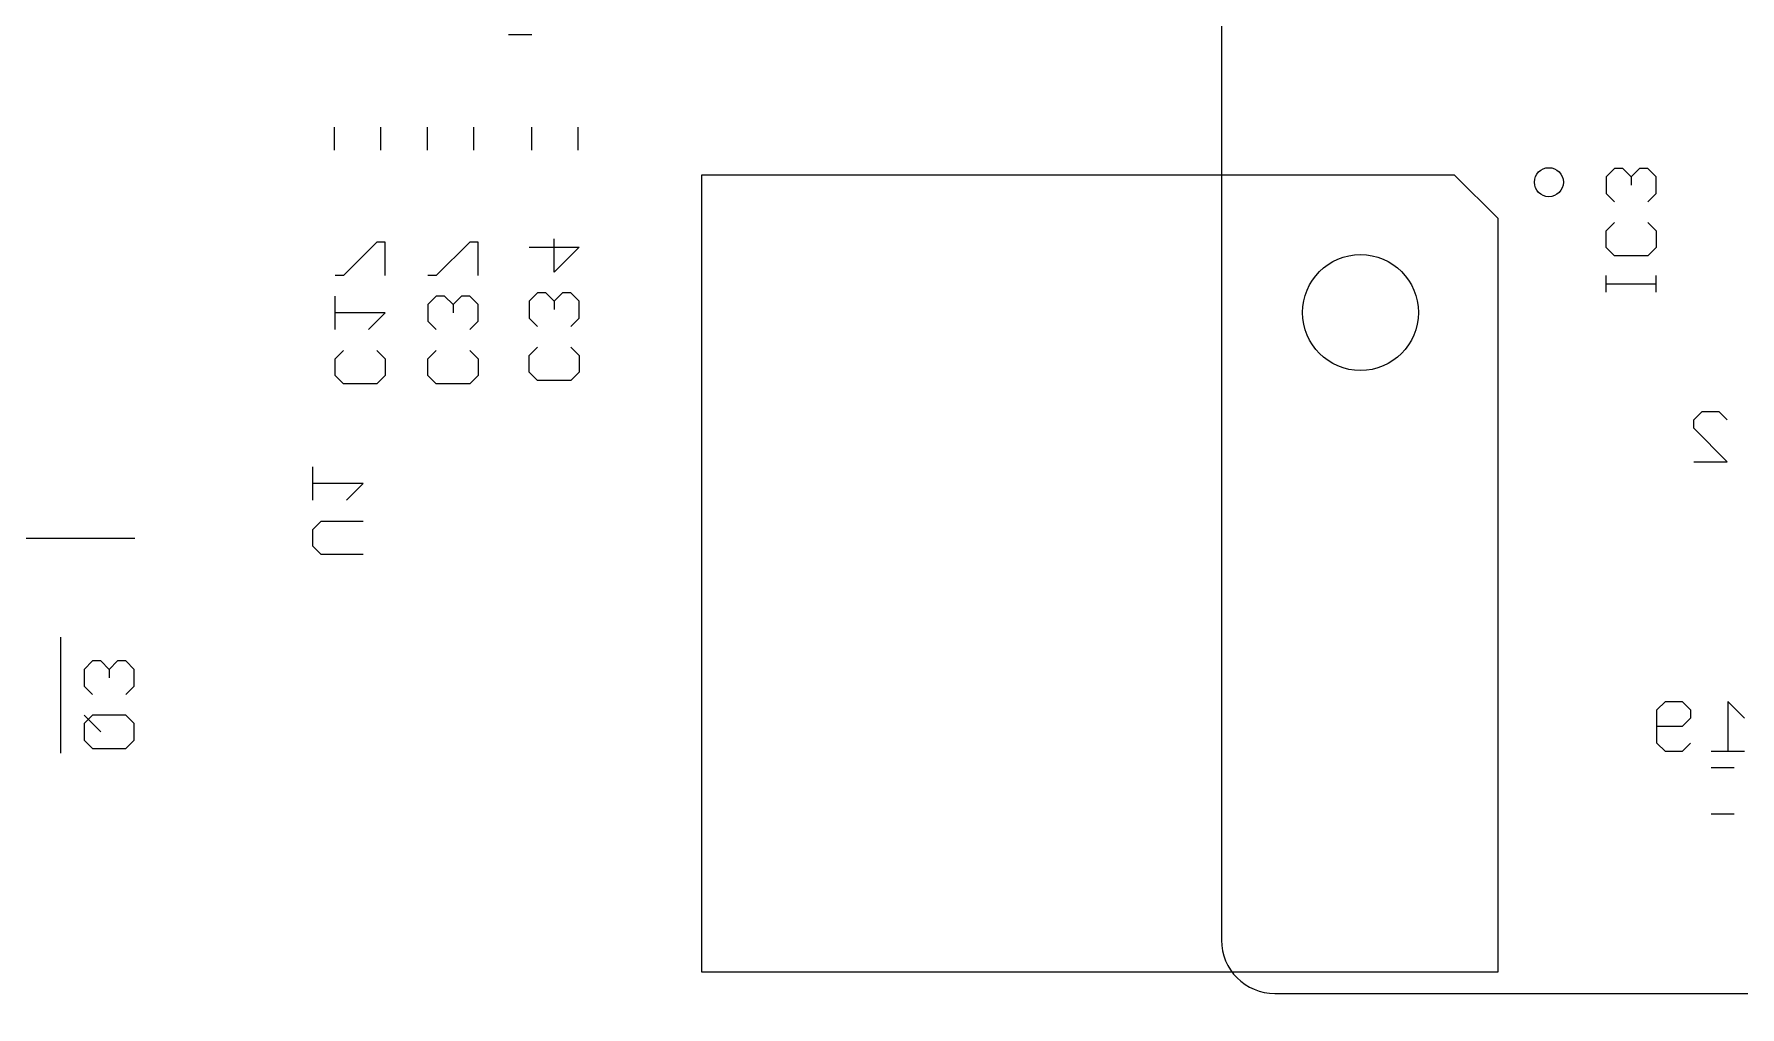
# Model space of a CAD drawing. Header units: millimetres. Extents: x -300 to -177, y 79 to 147.
# Drawn here: x -283.09 to -253.66, y 96.49 to 113.27 of the extents above; entities that cross this region are included whole.
import ezdxf

# ---------------------------------------------------------------- set-up
doc = ezdxf.new("R2010")
doc.units = ezdxf.units.MM
doc.header["$MEASUREMENT"] = 0
doc.layers.add('cut', color=7, linetype='Continuous')
doc.layers.add('reference', color=7, linetype='Continuous')

msp = doc.modelspace()

# ---------------------------------------------------------------- linework, layer by layer
at = {"layer": 'cut', "color": 250, "lineweight": 9}
for points, knots in [([(-197.1254, 145.9896), (-197.1254, 145.9896), (-196.2554, 145.7996), (-196.2554, 145.7996), (-196.2554, 145.7996), (-196.2554, 145.7996), (-195.5054, 145.6396), (-195.5054, 145.6396), (-195.5054, 145.6396), (-195.5054, 145.6396), (-194.3554, 145.3596), (-194.3554, 145.3596), (-194.3554, 145.3596), (-194.3554, 145.3596), (-193.5554, 145.1596), (-193.5554, 145.1596), (-193.5554, 145.1596), (-192.4998, 144.849), (-191.6513, 144.6358), (-190.6654, 144.3496), (-190.6654, 144.3496), (-190.6654, 144.3496), (-189.4954, 143.9796), (-189.4954, 143.9796), (-189.4954, 143.9796), (-189.4954, 143.9796), (-188.5654, 143.6796), (-188.5654, 143.6796), (-188.5654, 143.6796), (-188.5654, 143.6796), (-187.8954, 143.4496), (-187.8954, 143.4496), (-187.8954, 143.4496), (-187.8954, 143.4496), (-187.3354, 143.2596), (-187.3354, 143.2596), (-187.3354, 143.2596), (-186.4341, 142.9285), (-185.1783, 142.4534), (-184.3154, 142.1096), (-184.3154, 142.1096), (-184.3154, 142.1096), (-183.7054, 141.8596), (-183.7054, 141.8596), (-183.7054, 141.8596), (-183.7054, 141.8596), (-182.8354, 141.4896), (-182.8354, 141.4896), (-182.8354, 141.4896), (-182.8354, 141.4896), (-181.8254, 141.0496), (-181.8254, 141.0496), (-181.8254, 141.0496), (-181.8254, 141.0496), (-180.9854, 140.6696), (-180.9854, 140.6696), (-180.9854, 140.6696), (-180.6379, 140.5092), (-178.9287, 139.6762), (-178.9117, 139.6665), (-178.9117, 139.6665), (-177.959, 139.1488), (-177.3314, 138.1622), (-177.3054, 137.0696), (-177.3054, 137.0696), (-177.3054, 137.0696), (-177.3055, 88.4696), (-177.3055, 88.4696), (-177.3055, 88.4696), (-177.3055, 83.499), (-181.3349, 79.4696), (-186.3054, 79.4696), (-186.3054, 79.4696), (-186.3054, 79.4696), (-276.0913, 79.4696), (-276.0913, 79.4696), (-276.0913, 79.4696), (-276.3565, 79.4696), (-276.6108, 79.575), (-276.7984, 79.7625), (-276.7984, 79.7625), (-276.7984, 79.7625), (-276.9125, 79.8767), (-276.9125, 79.8767), (-276.9125, 79.8767), (-277.1001, 80.0642), (-277.3544, 80.1696), (-277.6197, 80.1696), (-277.6197, 80.1696), (-277.6197, 80.1696), (-285.9913, 80.1696), (-285.9913, 80.1696), (-285.9913, 80.1696), (-286.2565, 80.1696), (-286.5108, 80.0642), (-286.6984, 79.8767), (-286.6984, 79.8767), (-286.6984, 79.8767), (-286.8125, 79.7625), (-286.8125, 79.7625), (-286.8125, 79.7625), (-287.0001, 79.575), (-287.2544, 79.4696), (-287.5197, 79.4696), (-287.5197, 79.4696), (-287.5197, 79.4696), (-287.9055, 79.4696), (-287.9055, 79.4696), (-287.9055, 79.4696), (-290.2924, 79.4696), (-292.5816, 80.4178), (-294.2694, 82.1056), (-294.2694, 82.1056), (-295.9572, 83.7935), (-296.9055, 86.0827), (-296.9055, 88.4696), (-296.9055, 88.4696), (-296.9055, 88.4696), (-296.9054, 137.0697), (-296.9054, 137.0697), (-296.9054, 137.0697), (-296.8795, 138.1622), (-296.2519, 139.1554), (-295.2992, 139.6665), (-295.2992, 139.6665), (-294.1017, 140.3089), (-293.8755, 140.3696), (-293.2255, 140.6696), (-293.2255, 140.6696), (-293.2255, 140.6696), (-292.3855, 141.0496), (-292.3855, 141.0496), (-292.3855, 141.0496), (-292.3855, 141.0496), (-291.3755, 141.4896), (-291.3755, 141.4896), (-291.3755, 141.4896), (-291.3755, 141.4896), (-290.5055, 141.8596), (-290.5055, 141.8596), (-290.5055, 141.8596), (-290.5055, 141.8596), (-289.8955, 142.1096), (-289.8955, 142.1096), (-289.8955, 142.1096), (-289.0049, 142.4644), (-287.8148, 142.9145), (-286.8755, 143.2596), (-286.8755, 143.2596), (-286.8755, 143.2596), (-286.3155, 143.4496), (-286.3155, 143.4496), (-286.3155, 143.4496), (-286.3155, 143.4496), (-285.6455, 143.6796), (-285.6455, 143.6796), (-285.6455, 143.6796), (-285.6455, 143.6796), (-284.7155, 143.9796), (-284.7155, 143.9796), (-284.7155, 143.9796), (-284.7155, 143.9796), (-283.5455, 144.3496), (-283.5455, 144.3496), (-283.5455, 144.3496), (-282.5597, 144.6358), (-281.7105, 144.8493), (-280.6555, 145.1596), (-280.6555, 145.1596), (-280.6555, 145.1596), (-279.8555, 145.3596), (-279.8555, 145.3596), (-279.8555, 145.3596), (-279.8555, 145.3596), (-278.7055, 145.6396), (-278.7055, 145.6396), (-278.7055, 145.6396), (-278.7055, 145.6396), (-277.9555, 145.7996), (-277.9555, 145.7996), (-277.9555, 145.7996), (-277.9555, 145.7996), (-277.0855, 145.9896), (-277.0855, 145.9896), (-277.0855, 145.9896), (-276.4395, 146.1317), (-274.7135, 146.4389), (-273.9055, 146.5696), (-273.9055, 146.5696), (-273.9055, 146.5696), (-272.9855, 146.7096), (-272.9855, 146.7096), (-272.9855, 146.7096), (-272.9855, 146.7096), (-272.1055, 146.8396), (-272.1055, 146.8396), (-272.1055, 146.8396), (-272.1055, 146.8396), (-270.9155, 146.9896), (-270.9155, 146.9896), (-270.9155, 146.9896), (-269.7953, 147.1262), (-268.5842, 147.2062), (-267.3855, 147.3296), (-267.3855, 147.3296), (-267.3855, 147.3296), (-266.4855, 147.3896), (-266.4855, 147.3896), (-266.4855, 147.3896), (-266.4855, 147.3896), (-264.9055, 147.4696), (-264.9055, 147.4696), (-264.9055, 147.4696), (-264.9055, 147.4696), (-262.6055, 147.4696), (-262.6055, 147.4696), (-262.6055, 147.4696), (-261.8098, 147.4696), (-261.0467, 147.1535), (-260.4841, 146.5909), (-260.4841, 146.5909), (-259.9215, 146.0283), (-259.6055, 145.2652), (-259.6055, 144.4696), (-259.6055, 144.4696), (-259.6055, 143.9922), (-259.4158, 143.5344), (-259.0782, 143.1968), (-259.0782, 143.1968), (-258.7407, 142.8592), (-258.2828, 142.6696), (-257.8055, 142.6696), (-257.8055, 142.6696), (-257.8055, 142.6696), (-216.4054, 142.6696), (-216.4054, 142.6696), (-216.4054, 142.6696), (-215.4113, 142.6696), (-214.6055, 143.4755), (-214.6054, 144.4696), (-214.6054, 144.4696), (-214.6054, 145.2652), (-214.2894, 146.0283), (-213.7268, 146.5909), (-213.7268, 146.5909), (-213.1642, 147.1535), (-212.4011, 147.4696), (-211.6054, 147.4696), (-211.6054, 147.4696), (-211.6054, 147.4696), (-209.3054, 147.4696), (-209.3054, 147.4696), (-209.3054, 147.4696), (-209.3054, 147.4696), (-207.7254, 147.3896), (-207.7254, 147.3896), (-207.7254, 147.3896), (-207.7254, 147.3896), (-206.8254, 147.3296), (-206.8254, 147.3296), (-206.8254, 147.3296), (-205.6281, 147.2065), (-204.4149, 147.1261), (-203.2954, 146.9896), (-203.2954, 146.9896), (-203.2954, 146.9896), (-202.1054, 146.8396), (-202.1054, 146.8396), (-202.1054, 146.8396), (-202.1054, 146.8396), (-201.2254, 146.7096), (-201.2254, 146.7096), (-201.2254, 146.7096), (-201.2254, 146.7096), (-200.3054, 146.5696), (-200.3054, 146.5696), (-200.3054, 146.5696), (-199.4976, 146.4389), (-197.771, 146.1316), (-197.1254, 145.9896)], [0, 0, 0, 0, 0.0140845, 0.0140845, 0.0140845, 0.0140845, 0.028169, 0.028169, 0.028169, 0.028169, 0.0422535, 0.0422535, 0.0422535, 0.0422535, 0.056338, 0.056338, 0.056338, 0.056338, 0.0704225, 0.0704225, 0.0704225, 0.0704225, 0.084507, 0.084507, 0.084507, 0.084507, 0.0985915, 0.0985915, 0.0985915, 0.0985915, 0.1126761, 0.1126761, 0.1126761, 0.1126761, 0.1267606, 0.1267606, 0.1267606, 0.1267606, 0.1408451, 0.1408451, 0.1408451, 0.1408451, 0.1549296, 0.1549296, 0.1549296, 0.1549296, 0.1690141, 0.1690141, 0.1690141, 0.1690141, 0.1830986, 0.1830986, 0.1830986, 0.1830986, 0.1971831, 0.1971831, 0.1971831, 0.1971831, 0.2112676, 0.2112676, 0.2112676, 0.2112676, 0.2253521, 0.2253521, 0.2253521, 0.2253521, 0.2394366, 0.2394366, 0.2394366, 0.2394366, 0.2535211, 0.2535211, 0.2535211, 0.2535211, 0.2676056, 0.2676056, 0.2676056, 0.2676056, 0.2816901, 0.2816901, 0.2816901, 0.2816901, 0.2957746, 0.2957746, 0.2957746, 0.2957746, 0.3098592, 0.3098592, 0.3098592, 0.3098592, 0.3239437, 0.3239437, 0.3239437, 0.3239437, 0.3380282, 0.3380282, 0.3380282, 0.3380282, 0.3521127, 0.3521127, 0.3521127, 0.3521127, 0.3661972, 0.3661972, 0.3661972, 0.3661972, 0.3802817, 0.3802817, 0.3802817, 0.3802817, 0.3943662, 0.3943662, 0.3943662, 0.3943662, 0.4084507, 0.4084507, 0.4084507, 0.4084507, 0.4225352, 0.4225352, 0.4225352, 0.4225352, 0.4366197, 0.4366197, 0.4366197, 0.4366197, 0.4507042, 0.4507042, 0.4507042, 0.4507042, 0.4647887, 0.4647887, 0.4647887, 0.4647887, 0.4788732, 0.4788732, 0.4788732, 0.4788732, 0.4929577, 0.4929577, 0.4929577, 0.4929577, 0.5070423, 0.5070423, 0.5070423, 0.5070423, 0.5211268, 0.5211268, 0.5211268, 0.5211268, 0.5352113, 0.5352113, 0.5352113, 0.5352113, 0.5492958, 0.5492958, 0.5492958, 0.5492958, 0.5633803, 0.5633803, 0.5633803, 0.5633803, 0.5774648, 0.5774648, 0.5774648, 0.5774648, 0.5915493, 0.5915493, 0.5915493, 0.5915493, 0.6056338, 0.6056338, 0.6056338, 0.6056338, 0.6197183, 0.6197183, 0.6197183, 0.6197183, 0.6338028, 0.6338028, 0.6338028, 0.6338028, 0.6478873, 0.6478873, 0.6478873, 0.6478873, 0.6619718, 0.6619718, 0.6619718, 0.6619718, 0.6760563, 0.6760563, 0.6760563, 0.6760563, 0.6901408, 0.6901408, 0.6901408, 0.6901408, 0.7042254, 0.7042254, 0.7042254, 0.7042254, 0.7183099, 0.7183099, 0.7183099, 0.7183099, 0.7323944, 0.7323944, 0.7323944, 0.7323944, 0.7464789, 0.7464789, 0.7464789, 0.7464789, 0.7605634, 0.7605634, 0.7605634, 0.7605634, 0.7746479, 0.7746479, 0.7746479, 0.7746479, 0.7887324, 0.7887324, 0.7887324, 0.7887324, 0.8028169, 0.8028169, 0.8028169, 0.8028169, 0.8169014, 0.8169014, 0.8169014, 0.8169014, 0.8309859, 0.8309859, 0.8309859, 0.8309859, 0.8450704, 0.8450704, 0.8450704, 0.8450704, 0.8591549, 0.8591549, 0.8591549, 0.8591549, 0.8732394, 0.8732394, 0.8732394, 0.8732394, 0.8873239, 0.8873239, 0.8873239, 0.8873239, 0.9014085, 0.9014085, 0.9014085, 0.9014085, 0.915493, 0.915493, 0.915493, 0.915493, 0.9295775, 0.9295775, 0.9295775, 0.9295775, 0.943662, 0.943662, 0.943662, 0.943662, 0.9577465, 0.9577465, 0.9577465, 0.9577465, 0.971831, 0.971831, 0.971831, 0.971831, 1, 1, 1, 1]), ([(-212.6295, 138.2195), (-212.6295, 138.2195), (-212.2813, 138.2195), (-212.2813, 138.2195), (-212.2813, 138.2195), (-211.9095, 138.2195), (-211.6054, 137.9154), (-211.6054, 137.5436), (-211.6054, 137.5436), (-211.6054, 137.5436), (-211.6054, 129.4883), (-211.6054, 129.4883), (-211.6054, 129.4883), (-211.6054, 129.4583), (-211.6075, 129.4287), (-211.6113, 129.3997), (-211.6113, 129.3997), (-211.6075, 129.3657), (-211.6054, 129.3312), (-211.6054, 129.2963), (-211.6054, 129.2963), (-211.6054, 129.2963), (-211.6054, 97.6427), (-211.6054, 97.6427), (-211.6054, 97.6427), (-211.6054, 97.1349), (-212.0208, 96.7195), (-212.5286, 96.7195), (-212.5286, 96.7195), (-212.5286, 96.7195), (-261.6822, 96.7195), (-261.6822, 96.7195), (-261.6822, 96.7195), (-262.19, 96.7195), (-262.6054, 97.1349), (-262.6054, 97.6427), (-262.6054, 97.6427), (-262.6054, 97.6427), (-262.6054, 129.2963), (-262.6054, 129.2963), (-262.6054, 129.2963), (-262.6054, 129.8041), (-262.19, 130.2195), (-261.6822, 130.2195), (-261.6822, 130.2195), (-261.6822, 130.2195), (-213.3054, 130.2195), (-213.3054, 130.2195), (-213.3054, 130.2195), (-213.3054, 130.2195), (-213.3054, 137.5436), (-213.3054, 137.5436), (-213.3054, 137.5436), (-213.3054, 137.9154), (-213.0013, 138.2195), (-212.6295, 138.2195)], [0, 0, 0, 0, 0.0666667, 0.0666667, 0.0666667, 0.0666667, 0.1333333, 0.1333333, 0.1333333, 0.1333333, 0.2, 0.2, 0.2, 0.2, 0.2666667, 0.2666667, 0.2666667, 0.2666667, 0.3333333, 0.3333333, 0.3333333, 0.3333333, 0.4, 0.4, 0.4, 0.4, 0.4666667, 0.4666667, 0.4666667, 0.4666667, 0.5333333, 0.5333333, 0.5333333, 0.5333333, 0.6, 0.6, 0.6, 0.6, 0.6666667, 0.6666667, 0.6666667, 0.6666667, 0.7333333, 0.7333333, 0.7333333, 0.7333333, 0.8, 0.8, 0.8, 0.8, 0.8666667, 0.8666667, 0.8666667, 0.8666667, 1, 1, 1, 1])]:
    msp.add_open_spline(points, degree=3, knots=knots, dxfattribs=at)
at = {"layer": 'reference', "color": 242, "lineweight": 9}
for points in [[(-274.9055, 113.2696), (-274.9055, 113.2696), (-274.5055, 113.2696), (-274.5055, 113.2696)], [(-277.9055, 111.2696), (-277.9055, 111.2696), (-277.9055, 111.6696), (-277.9055, 111.6696)], [(-277.1055, 111.2696), (-277.1055, 111.2696), (-277.1055, 111.6696), (-277.1055, 111.6696)], [(-276.3055, 111.2696), (-276.3055, 111.2696), (-276.3055, 111.6696), (-276.3055, 111.6696)], [(-275.5055, 111.2696), (-275.5055, 111.2696), (-275.5055, 111.6696), (-275.5055, 111.6696)], [(-274.5055, 111.2696), (-274.5055, 111.2696), (-274.5055, 111.6696), (-274.5055, 111.6696)], [(-273.7055, 111.2696), (-273.7055, 111.2696), (-273.7055, 111.6696), (-273.7055, 111.6696)], [(-255.8222, 110.9582), (-255.8222, 110.9582), (-255.9663, 110.8142), (-255.9663, 110.8142)], [(-255.6782, 110.9582), (-255.6782, 110.9582), (-255.8222, 110.9582), (-255.8222, 110.9582)], [(-255.5341, 110.8142), (-255.5341, 110.8142), (-255.6782, 110.9582), (-255.6782, 110.9582)], [(-255.3901, 110.9582), (-255.3901, 110.9582), (-255.5341, 110.8142), (-255.5341, 110.8142)], [(-255.246, 110.9582), (-255.246, 110.9582), (-255.3901, 110.9582), (-255.3901, 110.9582)], [(-255.1018, 110.8142), (-255.1018, 110.8142), (-255.246, 110.9582), (-255.246, 110.9582)], [(-271.5785, 110.8426), (-271.5785, 110.8426), (-271.5785, 97.0966), (-271.5785, 97.0966)], [(-258.5825, 110.8426), (-258.5825, 110.8426), (-271.5785, 110.8426), (-271.5785, 110.8426)], [(-257.8325, 110.0926), (-257.8325, 110.0926), (-258.5825, 110.8426), (-258.5825, 110.8426)], [(-255.9663, 110.8142), (-255.9663, 110.8142), (-255.9663, 110.5261), (-255.9663, 110.5261)], [(-255.5341, 110.8142), (-255.5341, 110.8142), (-255.5341, 110.6701), (-255.5341, 110.6701)], [(-255.1018, 110.5261), (-255.1018, 110.5261), (-255.1018, 110.8142), (-255.1018, 110.8142)], [(-255.9663, 110.5261), (-255.9663, 110.5261), (-255.8222, 110.382), (-255.8222, 110.382)], [(-255.246, 110.382), (-255.246, 110.382), (-255.1018, 110.5261), (-255.1018, 110.5261)], [(-257.8325, 97.0966), (-257.8325, 97.0966), (-257.8325, 110.0926), (-257.8325, 110.0926)], [(-255.9663, 109.8787), (-255.9663, 109.8787), (-255.8222, 110.0227), (-255.8222, 110.0227)], [(-255.9663, 109.5905), (-255.9663, 109.5905), (-255.9663, 109.8787), (-255.9663, 109.8787)], [(-255.246, 110.0227), (-255.246, 110.0227), (-255.1018, 109.8787), (-255.1018, 109.8787)], [(-255.1018, 109.8787), (-255.1018, 109.8787), (-255.1018, 109.5905), (-255.1018, 109.5905)], [(-277.175, 109.6865), (-277.175, 109.6865), (-277.7512, 109.1103), (-277.7512, 109.1103)], [(-277.031, 109.6865), (-277.031, 109.6865), (-277.175, 109.6865), (-277.175, 109.6865)], [(-277.031, 109.1103), (-277.031, 109.1103), (-277.031, 109.6865), (-277.031, 109.6865)], [(-275.575, 109.6865), (-275.575, 109.6865), (-276.1512, 109.1103), (-276.1512, 109.1103)], [(-275.431, 109.6865), (-275.431, 109.6865), (-275.575, 109.6865), (-275.575, 109.6865)], [(-275.431, 109.1103), (-275.431, 109.1103), (-275.431, 109.6865), (-275.431, 109.6865)], [(-274.5478, 109.5994), (-274.5478, 109.5994), (-273.6835, 109.5994), (-273.6835, 109.5994)], [(-274.1156, 109.1673), (-274.1156, 109.1673), (-274.1156, 109.7435), (-274.1156, 109.7435)], [(-273.6835, 109.5994), (-273.6835, 109.5994), (-274.1156, 109.1673), (-274.1156, 109.1673)], [(-255.8222, 109.4465), (-255.8222, 109.4465), (-255.9663, 109.5905), (-255.9663, 109.5905)], [(-255.1018, 109.5905), (-255.1018, 109.5905), (-255.246, 109.4465), (-255.246, 109.4465)], [(-255.246, 109.4465), (-255.246, 109.4465), (-255.8222, 109.4465), (-255.8222, 109.4465)], [(-277.7512, 109.1103), (-277.7512, 109.1103), (-277.8953, 109.1103), (-277.8953, 109.1103)], [(-276.1512, 109.1103), (-276.1512, 109.1103), (-276.2953, 109.1103), (-276.2953, 109.1103)], [(-255.9663, 108.8228), (-255.9663, 108.8228), (-255.9663, 109.1109), (-255.9663, 109.1109)], [(-255.9663, 108.9669), (-255.9663, 108.9669), (-255.1018, 108.9669), (-255.1018, 108.9669)], [(-255.1018, 108.8228), (-255.1018, 108.8228), (-255.1018, 109.1109), (-255.1018, 109.1109)], [(-277.8953, 108.1748), (-277.8953, 108.1748), (-277.8953, 108.751), (-277.8953, 108.751)], [(-276.1512, 108.751), (-276.1512, 108.751), (-276.2953, 108.6069), (-276.2953, 108.6069)], [(-276.2953, 108.6069), (-276.2953, 108.6069), (-276.2953, 108.3188), (-276.2953, 108.3188)], [(-276.0072, 108.751), (-276.0072, 108.751), (-276.1512, 108.751), (-276.1512, 108.751)], [(-275.8631, 108.6069), (-275.8631, 108.6069), (-276.0072, 108.751), (-276.0072, 108.751)], [(-275.7191, 108.751), (-275.7191, 108.751), (-275.8631, 108.6069), (-275.8631, 108.6069)], [(-275.8631, 108.6069), (-275.8631, 108.6069), (-275.8631, 108.4629), (-275.8631, 108.4629)], [(-275.575, 108.751), (-275.575, 108.751), (-275.7191, 108.751), (-275.7191, 108.751)], [(-275.431, 108.6069), (-275.431, 108.6069), (-275.575, 108.751), (-275.575, 108.751)], [(-275.431, 108.3188), (-275.431, 108.3188), (-275.431, 108.6069), (-275.431, 108.6069)], [(-274.4038, 108.808), (-274.4038, 108.808), (-274.5478, 108.6639), (-274.5478, 108.6639)], [(-274.5478, 108.6639), (-274.5478, 108.6639), (-274.5478, 108.3758), (-274.5478, 108.3758)], [(-274.2597, 108.808), (-274.2597, 108.808), (-274.4038, 108.808), (-274.4038, 108.808)], [(-274.1156, 108.6639), (-274.1156, 108.6639), (-274.2597, 108.808), (-274.2597, 108.808)], [(-273.9716, 108.808), (-273.9716, 108.808), (-274.1156, 108.6639), (-274.1156, 108.6639)], [(-274.1156, 108.6639), (-274.1156, 108.6639), (-274.1156, 108.5199), (-274.1156, 108.5199)], [(-273.8275, 108.808), (-273.8275, 108.808), (-273.9716, 108.808), (-273.9716, 108.808)], [(-273.6835, 108.6639), (-273.6835, 108.6639), (-273.8275, 108.808), (-273.8275, 108.808)], [(-273.6835, 108.3758), (-273.6835, 108.3758), (-273.6835, 108.6639), (-273.6835, 108.6639)], [(-277.031, 108.4629), (-277.031, 108.4629), (-277.8953, 108.4629), (-277.8953, 108.4629)], [(-277.3191, 108.1748), (-277.3191, 108.1748), (-277.031, 108.4629), (-277.031, 108.4629)], [(-276.2953, 108.3188), (-276.2953, 108.3188), (-276.1512, 108.1748), (-276.1512, 108.1748)], [(-275.575, 108.1748), (-275.575, 108.1748), (-275.431, 108.3188), (-275.431, 108.3188)], [(-274.5478, 108.3758), (-274.5478, 108.3758), (-274.4038, 108.2318), (-274.4038, 108.2318)], [(-273.8275, 108.2318), (-273.8275, 108.2318), (-273.6835, 108.3758), (-273.6835, 108.3758)], [(-277.8953, 107.6714), (-277.8953, 107.6714), (-277.7512, 107.8155), (-277.7512, 107.8155)], [(-277.175, 107.8155), (-277.175, 107.8155), (-277.031, 107.6714), (-277.031, 107.6714)], [(-276.2953, 107.6714), (-276.2953, 107.6714), (-276.1512, 107.8155), (-276.1512, 107.8155)], [(-275.575, 107.8155), (-275.575, 107.8155), (-275.431, 107.6714), (-275.431, 107.6714)], [(-274.5478, 107.7284), (-274.5478, 107.7284), (-274.4038, 107.8725), (-274.4038, 107.8725)], [(-274.5478, 107.4403), (-274.5478, 107.4403), (-274.5478, 107.7284), (-274.5478, 107.7284)], [(-273.8275, 107.8725), (-273.8275, 107.8725), (-273.6835, 107.7284), (-273.6835, 107.7284)], [(-273.6835, 107.7284), (-273.6835, 107.7284), (-273.6835, 107.4403), (-273.6835, 107.4403)], [(-277.8953, 107.3833), (-277.8953, 107.3833), (-277.8953, 107.6714), (-277.8953, 107.6714)], [(-277.031, 107.6714), (-277.031, 107.6714), (-277.031, 107.3833), (-277.031, 107.3833)], [(-276.2953, 107.3833), (-276.2953, 107.3833), (-276.2953, 107.6714), (-276.2953, 107.6714)], [(-275.431, 107.6714), (-275.431, 107.6714), (-275.431, 107.3833), (-275.431, 107.3833)], [(-274.4038, 107.2962), (-274.4038, 107.2962), (-274.5478, 107.4403), (-274.5478, 107.4403)], [(-273.6835, 107.4403), (-273.6835, 107.4403), (-273.8275, 107.2962), (-273.8275, 107.2962)], [(-277.7512, 107.2392), (-277.7512, 107.2392), (-277.8953, 107.3833), (-277.8953, 107.3833)], [(-277.175, 107.2392), (-277.175, 107.2392), (-277.7512, 107.2392), (-277.7512, 107.2392)], [(-277.031, 107.3833), (-277.031, 107.3833), (-277.175, 107.2392), (-277.175, 107.2392)], [(-276.1512, 107.2392), (-276.1512, 107.2392), (-276.2953, 107.3833), (-276.2953, 107.3833)], [(-275.575, 107.2392), (-275.575, 107.2392), (-276.1512, 107.2392), (-276.1512, 107.2392)], [(-275.431, 107.3833), (-275.431, 107.3833), (-275.575, 107.2392), (-275.575, 107.2392)], [(-273.8275, 107.2962), (-273.8275, 107.2962), (-274.4038, 107.2962), (-274.4038, 107.2962)], [(-254.454, 106.6166), (-254.454, 106.6166), (-254.3099, 106.7606), (-254.3099, 106.7606)], [(-254.454, 106.4725), (-254.454, 106.4725), (-254.454, 106.6166), (-254.454, 106.6166)], [(-254.3099, 106.7606), (-254.3099, 106.7606), (-254.0218, 106.7606), (-254.0218, 106.7606)], [(-254.0218, 106.7606), (-254.0218, 106.7606), (-253.8777, 106.6166), (-253.8777, 106.6166)], [(-253.8777, 105.8963), (-253.8777, 105.8963), (-254.454, 106.4725), (-254.454, 106.4725)], [(-278.2793, 105.2313), (-278.2793, 105.2313), (-278.2793, 105.8075), (-278.2793, 105.8075)], [(-254.454, 105.8963), (-254.454, 105.8963), (-253.8777, 105.8963), (-253.8777, 105.8963)], [(-277.415, 105.5194), (-277.415, 105.5194), (-278.2793, 105.5194), (-278.2793, 105.5194)], [(-277.7031, 105.2313), (-277.7031, 105.2313), (-277.415, 105.5194), (-277.415, 105.5194)], [(-278.2793, 104.728), (-278.2793, 104.728), (-278.1352, 104.872), (-278.1352, 104.872)], [(-278.1352, 104.872), (-278.1352, 104.872), (-277.415, 104.872), (-277.415, 104.872)], [(-281.3555, 104.5696), (-281.3555, 104.5696), (-288.3555, 104.5696), (-288.3555, 104.5696)], [(-278.2793, 104.4399), (-278.2793, 104.4399), (-278.2793, 104.728), (-278.2793, 104.728)], [(-278.1352, 104.2958), (-278.1352, 104.2958), (-278.2793, 104.4399), (-278.2793, 104.4399)], [(-277.415, 104.2958), (-277.415, 104.2958), (-278.1352, 104.2958), (-278.1352, 104.2958)], [(-282.6305, 100.8696), (-282.6305, 100.8696), (-282.6305, 102.8696), (-282.6305, 102.8696)], [(-282.0852, 102.4576), (-282.0852, 102.4576), (-282.2293, 102.3135), (-282.2293, 102.3135)], [(-281.9412, 102.4576), (-281.9412, 102.4576), (-282.0852, 102.4576), (-282.0852, 102.4576)], [(-281.7971, 102.3135), (-281.7971, 102.3135), (-281.9412, 102.4576), (-281.9412, 102.4576)], [(-281.6531, 102.4576), (-281.6531, 102.4576), (-281.7971, 102.3135), (-281.7971, 102.3135)], [(-281.509, 102.4576), (-281.509, 102.4576), (-281.6531, 102.4576), (-281.6531, 102.4576)], [(-281.365, 102.3135), (-281.365, 102.3135), (-281.509, 102.4576), (-281.509, 102.4576)], [(-282.2293, 102.3135), (-282.2293, 102.3135), (-282.2293, 102.0254), (-282.2293, 102.0254)], [(-281.7971, 102.3135), (-281.7971, 102.3135), (-281.7971, 102.1694), (-281.7971, 102.1694)], [(-281.365, 102.0254), (-281.365, 102.0254), (-281.365, 102.3135), (-281.365, 102.3135)], [(-282.2293, 102.0254), (-282.2293, 102.0254), (-282.0852, 101.8813), (-282.0852, 101.8813)], [(-281.509, 101.8813), (-281.509, 101.8813), (-281.365, 102.0254), (-281.365, 102.0254)], [(-255.09, 101.6146), (-255.09, 101.6146), (-254.9459, 101.7586), (-254.9459, 101.7586)], [(-255.09, 101.0384), (-255.09, 101.0384), (-255.09, 101.6146), (-255.09, 101.6146)], [(-254.9459, 101.7586), (-254.9459, 101.7586), (-254.6578, 101.7586), (-254.6578, 101.7586)], [(-254.6578, 101.7586), (-254.6578, 101.7586), (-254.5136, 101.6146), (-254.5136, 101.6146)], [(-254.5136, 101.6146), (-254.5136, 101.6146), (-254.5136, 101.4705), (-254.5136, 101.4705)], [(-253.5782, 101.4705), (-253.5782, 101.4705), (-253.8663, 101.7586), (-253.8663, 101.7586)], [(-253.8663, 101.7586), (-253.8663, 101.7586), (-253.8663, 100.8943), (-253.8663, 100.8943)], [(-282.0852, 101.522), (-282.0852, 101.522), (-282.2293, 101.378), (-282.2293, 101.378)], [(-281.9412, 101.2339), (-281.9412, 101.2339), (-282.2293, 101.522), (-282.2293, 101.522)], [(-282.2293, 101.378), (-282.2293, 101.378), (-282.2293, 101.0899), (-282.2293, 101.0899)], [(-281.509, 101.522), (-281.509, 101.522), (-282.0852, 101.522), (-282.0852, 101.522)], [(-281.365, 101.378), (-281.365, 101.378), (-281.509, 101.522), (-281.509, 101.522)], [(-281.365, 101.0899), (-281.365, 101.0899), (-281.365, 101.378), (-281.365, 101.378)], [(-254.6578, 101.3265), (-254.6578, 101.3265), (-255.09, 101.3265), (-255.09, 101.3265)], [(-254.5136, 101.4705), (-254.5136, 101.4705), (-254.6578, 101.3265), (-254.6578, 101.3265)], [(-282.2293, 101.0899), (-282.2293, 101.0899), (-282.0852, 100.9458), (-282.0852, 100.9458)], [(-281.509, 100.9458), (-281.509, 100.9458), (-281.365, 101.0899), (-281.365, 101.0899)], [(-254.9459, 100.8943), (-254.9459, 100.8943), (-255.09, 101.0384), (-255.09, 101.0384)], [(-254.5136, 101.0384), (-254.5136, 101.0384), (-254.6578, 100.8943), (-254.6578, 100.8943)], [(-282.0852, 100.9458), (-282.0852, 100.9458), (-281.509, 100.9458), (-281.509, 100.9458)], [(-254.6578, 100.8943), (-254.6578, 100.8943), (-254.9459, 100.8943), (-254.9459, 100.8943)], [(-253.5782, 100.8943), (-253.5782, 100.8943), (-254.1544, 100.8943), (-254.1544, 100.8943)], [(-254.1555, 100.6196), (-254.1555, 100.6196), (-253.7555, 100.6196), (-253.7555, 100.6196)], [(-254.1555, 99.8196), (-254.1555, 99.8196), (-253.7555, 99.8196), (-253.7555, 99.8196)], [(-271.5785, 97.0966), (-271.5785, 97.0966), (-257.8325, 97.0966), (-257.8325, 97.0966)]]:
    msp.add_open_spline(points, degree=3, dxfattribs=at)
for points, knots in [([(-256.7055, 110.7196), (-256.7055, 110.8577), (-256.8174, 110.9696), (-256.9554, 110.9696), (-256.9554, 110.9696), (-257.0935, 110.9696), (-257.2054, 110.8577), (-257.2054, 110.7196), (-257.2054, 110.7196), (-257.2055, 110.5815), (-257.0935, 110.4696), (-256.9555, 110.4696), (-256.9555, 110.4696), (-256.8174, 110.4696), (-256.7055, 110.5815), (-256.7055, 110.7196)], [0, 0, 0, 0, 0.2, 0.2, 0.2, 0.2, 0.4, 0.4, 0.4, 0.4, 0.6, 0.6, 0.6, 0.6, 1, 1, 1, 1]), ([(-259.2055, 108.4696), (-259.2055, 109.0219), (-259.6532, 109.4696), (-260.2054, 109.4696), (-260.2054, 109.4696), (-260.7577, 109.4696), (-261.2054, 109.0219), (-261.2054, 108.4696), (-261.2054, 108.4696), (-261.2055, 107.9173), (-260.7577, 107.4696), (-260.2055, 107.4696), (-260.2055, 107.4696), (-259.6532, 107.4696), (-259.2055, 107.9173), (-259.2055, 108.4696)], [0, 0, 0, 0, 0.2, 0.2, 0.2, 0.2, 0.4, 0.4, 0.4, 0.4, 0.6, 0.6, 0.6, 0.6, 1, 1, 1, 1]), ([(-226.0054, 103.4298), (-225.4864, 103.4298), (-225.0657, 103.8506), (-225.0657, 104.3696), (-225.0657, 104.3696), (-225.0656, 104.8886), (-225.4864, 105.3094), (-226.0054, 105.3094), (-226.0054, 105.3094), (-226.5245, 105.3094), (-226.9452, 104.8886), (-226.9452, 104.3696), (-226.9452, 104.3696), (-226.9453, 103.8506), (-226.5245, 103.4298), (-226.0055, 103.4298), (-210.4355, 103.4298), (-257.1454, 103.4298), (-226.0054, 103.4298)], [0, 0, 0, 0, 0.2, 0.2, 0.2, 0.2, 0.4, 0.4, 0.4, 0.4, 0.6, 0.6, 0.6, 0.6, 1, 1, 1, 1.0001, 1.0001, 1.0001, 1.0001]), ([(-226.0054, 103.4298), (-225.4864, 103.4298), (-225.0657, 103.8506), (-225.0657, 104.3696), (-225.0657, 104.3696), (-225.0656, 104.8886), (-225.4864, 105.3094), (-226.0054, 105.3094), (-226.0054, 105.3094), (-226.5245, 105.3094), (-226.9452, 104.8886), (-226.9452, 104.3696), (-226.9452, 104.3696), (-226.9453, 103.8506), (-226.5245, 103.4298), (-226.0055, 103.4298), (-210.4355, 103.4298), (-257.1454, 103.4298), (-226.0054, 103.4298)], [0, 0, 0, 0, 0.2, 0.2, 0.2, 0.2, 0.4, 0.4, 0.4, 0.4, 0.6, 0.6, 0.6, 0.6, 1, 1, 1, 1.0001, 1.0001, 1.0001, 1.0001]), ([(-223.4654, 103.4298), (-222.9464, 103.4298), (-222.5257, 103.8506), (-222.5257, 104.3696), (-222.5257, 104.3696), (-222.5256, 104.8886), (-222.9464, 105.3094), (-223.4654, 105.3094), (-223.4654, 105.3094), (-223.9845, 105.3094), (-224.4052, 104.8886), (-224.4052, 104.3696), (-224.4052, 104.3696), (-224.4053, 103.8506), (-223.9845, 103.4298), (-223.4655, 103.4298), (-207.8955, 103.4298), (-254.6054, 103.4298), (-223.4654, 103.4298)], [0, 0, 0, 0, 0.2, 0.2, 0.2, 0.2, 0.4, 0.4, 0.4, 0.4, 0.6, 0.6, 0.6, 0.6, 1, 1, 1, 1.0001, 1.0001, 1.0001, 1.0001]), ([(-223.4654, 103.4298), (-222.9464, 103.4298), (-222.5257, 103.8506), (-222.5257, 104.3696), (-222.5257, 104.3696), (-222.5256, 104.8886), (-222.9464, 105.3094), (-223.4654, 105.3094), (-223.4654, 105.3094), (-223.9845, 105.3094), (-224.4052, 104.8886), (-224.4052, 104.3696), (-224.4052, 104.3696), (-224.4053, 103.8506), (-223.9845, 103.4298), (-223.4655, 103.4298), (-207.8955, 103.4298), (-254.6054, 103.4298), (-223.4654, 103.4298)], [0, 0, 0, 0, 0.2, 0.2, 0.2, 0.2, 0.4, 0.4, 0.4, 0.4, 0.6, 0.6, 0.6, 0.6, 1, 1, 1, 1.0001, 1.0001, 1.0001, 1.0001])]:
    msp.add_open_spline(points, degree=3, knots=knots, dxfattribs=at)

doc.saveas('drawing.dxf')
